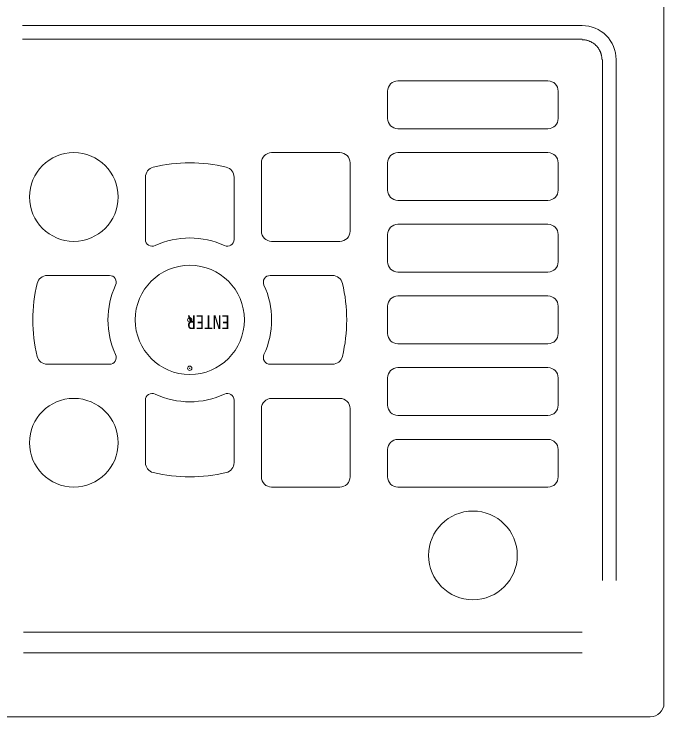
# Model space of a CAD drawing. Units: millimetres, scale not verified. Extents: x -62 to 63, y -56 to 57.
# Drawn here: x 42.46 to 51.99, y 11.05 to 21.34 of the extents above; entities that cross this region are included whole.
import ezdxf
from ezdxf.enums import TextEntityAlignment as Align

# ---------------------------------------------------------------- set-up
doc = ezdxf.new("R2010")
doc.units = ezdxf.units.MM
doc.header["$LTSCALE"] = 0.125
doc.header["$PDMODE"] = 32
doc.header["$PDSIZE"] = 0.0625
doc.layers.add('0-5_GAIKEI', color=1, linetype='Continuous', lineweight=18)
doc.styles.add('ＭＳ ゴシック', font='')
doc.styles.get('ＭＳ ゴシック').set_extended_font_data('MS Gothic')

msp = doc.modelspace()

# ---------------------------------------------------------------- linework, layer by layer
at = {"layer": '0-5_GAIKEI'}
for p, q in [((42.5902, 21.1742), (50.7899, 21.1742)), ((42.5902, 20.9745), (50.7899, 20.9745)), ((51.0892, 20.6752), (51.0892, 13.0473)), ((51.289, 20.6752), (51.289, 13.0473)), ((48.0901, 20.3633), (50.2901, 20.3633)), ((47.9401, 19.8133), (47.9401, 20.2133)), ((50.4401, 20.2133), (50.4401, 19.8133)), ((50.2901, 19.6633), (48.0901, 19.6633)), ((46.2401, 19.3133), (47.2401, 19.3133)), ((48.0901, 19.3133), (50.2901, 19.3133)), ((46.0901, 18.1633), (46.0901, 19.1633)), ((47.3901, 19.1633), (47.3901, 18.1633)), ((47.9401, 18.7633), (47.9401, 19.1633)), ((50.4401, 19.1633), (50.4401, 18.7633)), ((44.3901, 18.0412), (44.3901, 18.9543)), ((45.6901, 18.9543), (45.6901, 18.0412)), ((50.2901, 18.6133), (48.0901, 18.6133)), ((48.0901, 18.2633), (50.2901, 18.2633)), ((47.9401, 17.7133), (47.9401, 18.1133)), ((50.4401, 18.1133), (50.4401, 17.7133)), ((47.2401, 18.0133), (46.2401, 18.0133)), ((42.9491, 17.5133), (43.8622, 17.5133)), ((46.218, 17.5133), (47.1312, 17.5133)), ((50.2901, 17.5633), (48.0901, 17.5633)), ((48.0901, 17.2133), (50.2901, 17.2133)), ((47.9401, 16.6633), (47.9401, 17.0633)), ((50.4401, 17.0633), (50.4401, 16.6633)), ((50.2901, 16.5133), (48.0901, 16.5133)), ((43.8622, 16.2133), (42.9491, 16.2133)), ((47.1312, 16.2133), (46.218, 16.2133)), ((48.0901, 16.1633), (50.2901, 16.1633)), ((47.9401, 15.6133), (47.9401, 16.0133)), ((50.4401, 16.0133), (50.4401, 15.6133)), ((44.3901, 14.7722), (44.3901, 15.6854)), ((45.6901, 15.6854), (45.6901, 14.7722)), ((46.2401, 15.7133), (47.2401, 15.7133)), ((46.0901, 14.5633), (46.0901, 15.5633)), ((47.3901, 15.5633), (47.3901, 14.5633)), ((50.2901, 15.4633), (48.0901, 15.4633)), ((48.0901, 15.1133), (50.2901, 15.1133)), ((47.9401, 14.5633), (47.9401, 14.9633)), ((50.4401, 14.9633), (50.4401, 14.5633)), ((47.2401, 14.4133), (46.2401, 14.4133)), ((50.2901, 14.4133), (48.0901, 14.4133)), ((50.7899, 12.2902), (42.6046, 12.2902)), ((50.7899, 11.9842), (42.6046, 11.9842))]:
    msp.add_line(p, q, dxfattribs=at)
at = {"layer": '0-5_GAIKEI', "color": 7}
msp.add_line((9.6901, 11.0473), (51.7901, 11.0473), dxfattribs=at)
msp.add_lwpolyline([(51.9901, 23.7473), (51.9901, 23.5473), (51.9901, 11.2473)], dxfattribs=at)
at = {"layer": '0-5_GAIKEI'}
for points in [[(50.7899, 20.9662), (50.8053, 20.9658), (50.8131, 20.9652), (50.8208, 20.9645), (50.8287, 20.9636), (50.8365, 20.9624), (50.8443, 20.961), (50.8521, 20.9594), (50.8599, 20.9576), (50.8677, 20.9555), (50.8755, 20.9533), (50.8832, 20.9508), (50.8908, 20.9481), (50.8984, 20.9451), (50.906, 20.942), (50.9134, 20.9386), (50.9208, 20.935), (50.928, 20.9312), (50.9352, 20.9273), (50.9422, 20.9231), (50.9492, 20.9187), (50.9559, 20.9141), (50.9626, 20.9093), (50.9691, 20.9044), (50.9754, 20.8993), (50.9816, 20.894), (50.9876, 20.8886), (50.9935, 20.883), (50.9991, 20.8773), (51.0046, 20.8714), (51.0099, 20.8655), (51.0151, 20.8594), (51.02, 20.8532), (51.0247, 20.8469), (51.0292, 20.8405), (51.0336, 20.834), (51.0377, 20.8275), (51.0416, 20.8209), (51.0453, 20.8143), (51.0489, 20.8076)], [(51.0489, 20.8076), (51.0522, 20.8009), (51.0553, 20.7942), (51.0583, 20.7874), (51.061, 20.7805), (51.0636, 20.7735), (51.0659, 20.7665), (51.068, 20.7599), (51.07, 20.7533), (51.0717, 20.7474), (51.0733, 20.7414), (51.0748, 20.7339), (51.0761, 20.7265), (51.0776, 20.7153), (51.0786, 20.7041), (51.0798, 20.6896), (51.0806, 20.6752)]]:
    msp.add_lwpolyline(points, dxfattribs=at)
for centre, radius in [((43.3401, 18.6633), 0.65), ((45.0401, 16.8633), 0.8), ((43.3401, 15.0633), 0.65), ((49.1901, 13.4133), 0.65)]:
    msp.add_circle(centre, radius, dxfattribs=at)
for centre, radius, start, end in [((50.7899, 20.6752), 0.4991, 0, 90), ((48.0901, 20.2133), 0.15, 90, 180), ((50.2901, 20.2133), 0.15, 0, 90), ((48.0901, 19.8133), 0.15, 180, 270), ((50.2901, 19.8133), 0.15, 270, 0), ((46.2401, 19.1633), 0.15, 90, 180), ((47.2401, 19.1633), 0.15, 0, 90), ((48.0901, 19.1633), 0.15, 90, 180), ((50.2901, 19.1633), 0.15, 0, 90), ((45.0401, 16.8633), 2.3, 76.55227, 103.44773), ((44.5401, 18.9543), 0.15, 103.44773, 180), ((45.5401, 18.9543), 0.15, 0, 76.55227), ((48.0901, 18.7633), 0.15, 180, 270), ((50.2901, 18.7633), 0.15, 270, 0), ((48.0901, 18.1133), 0.15, 90, 180), ((50.2901, 18.1133), 0.15, 0, 90), ((46.2401, 18.1633), 0.15, 180, 270), ((47.2401, 18.1633), 0.15, 270, 0), ((44.4901, 18.0412), 0.1, 180, 295.029), ((45.0401, 16.8633), 1.2, 64.971, 115.029), ((45.5901, 18.0412), 0.1, 244.971, 0), ((48.0901, 17.7133), 0.15, 180, 270), ((50.2901, 17.7133), 0.15, 270, 0), ((42.9491, 17.3633), 0.15, 90, 166.55227), ((43.8622, 17.4133), 0.1, 334.971, 90), ((46.218, 17.4133), 0.1, 90, 205.029), ((47.1312, 17.3633), 0.15, 13.44773, 90), ((45.0401, 16.8633), 2.3, 166.55227, 193.44773), ((45.0401, 16.8633), 1.2, 154.971, 205.029), ((45.0401, 16.8633), 1.2, 334.971, 25.029), ((45.0401, 16.8633), 2.3, 346.55227, 13.44773), ((48.0901, 17.0633), 0.15, 90, 180), ((50.2901, 17.0633), 0.15, 0, 90), ((48.0901, 16.6633), 0.15, 180, 270), ((50.2901, 16.6633), 0.15, 270, 0), ((42.9491, 16.3633), 0.15, 193.44773, 270), ((43.8622, 16.3133), 0.1, 270, 25.029), ((46.218, 16.3133), 0.1, 154.971, 270), ((47.1312, 16.3633), 0.15, 270, 346.55227), ((48.0901, 16.0133), 0.15, 90, 180), ((50.2901, 16.0133), 0.15, 0, 90), ((44.4901, 15.6854), 0.1, 64.971, 180), ((45.0401, 16.8633), 1.2, 244.971, 295.029), ((45.5901, 15.6854), 0.1, 0, 115.029), ((46.2401, 15.5633), 0.15, 90, 180), ((47.2401, 15.5633), 0.15, 0, 90), ((48.0901, 15.6133), 0.15, 180, 270), ((50.2901, 15.6133), 0.15, 270, 0), ((48.0901, 14.9633), 0.15, 90, 180), ((50.2901, 14.9633), 0.15, 0, 90), ((44.5401, 14.7722), 0.15, 180, 256.55227), ((45.5401, 14.7722), 0.15, 283.44773, 0), ((45.0401, 16.8633), 2.3, 256.55227, 283.44773), ((46.2401, 14.5633), 0.15, 180, 270), ((47.2401, 14.5633), 0.15, 270, 0), ((48.0901, 14.5633), 0.15, 180, 270), ((50.2901, 14.5633), 0.15, 270, 0)]:
    msp.add_arc(centre, radius, start, end, dxfattribs=at)
at = {"layer": '0-5_GAIKEI', "color": 7}
msp.add_arc((51.7901, 11.2473), 0.2, 270, 0, dxfattribs=at)
at = {"layer": '0-5_GAIKEI'}
for p in [(45.0401, 16.8633), (45.0401, 16.1549)]:
    msp.add_point(p, dxfattribs=at)

# ---------------------------------------------------------------- texts
at = {"layer": '0-5_GAIKEI', "color": 7, "style": 'ＭＳ ゴシック', "width": 0.9}
msp.add_text('ENTER', height=0.204, rotation=180, dxfattribs=at).set_placement((45.6263, 16.9922), align=Align.BOTTOM_LEFT)
msp.add_text('ENTER', height=0.204, rotation=180, dxfattribs=at).set_placement((45.6263, 16.9922), align=Align.BOTTOM_LEFT)

doc.saveas('drawing.dxf')
